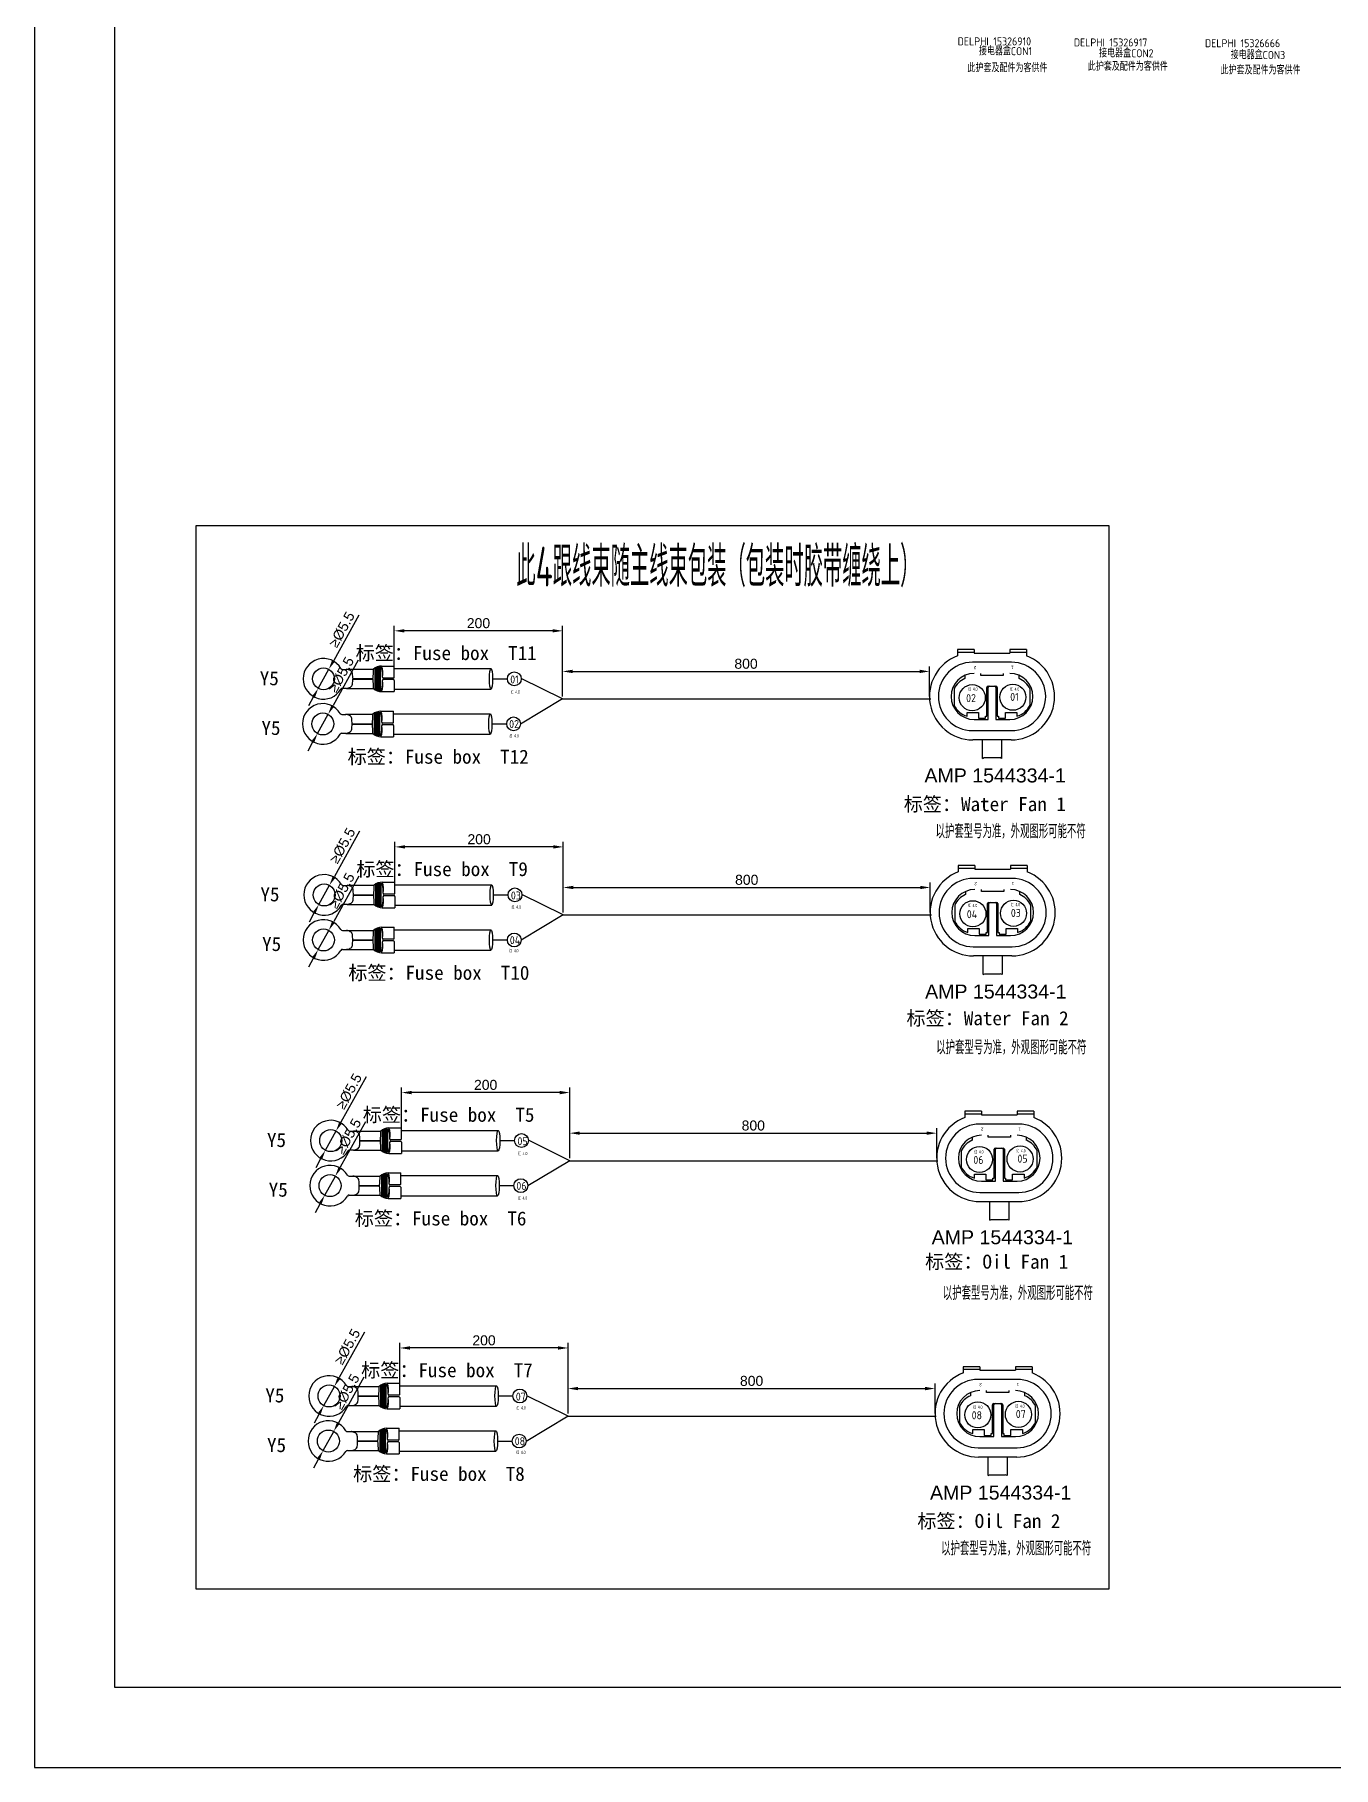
# Model space of a CAD drawing. Header units: millimetres. Extents: x 62 to 1873, y 998 to 1938.
# Drawn here: x 61.6 to 386.3, y 997.7 to 1430.7 of the extents above; entities that cross this region are included whole.
import ezdxf

# ---------------------------------------------------------------- set-up
doc = ezdxf.new("R2010")
doc.units = ezdxf.units.MM
doc.layers.add('AM60', color=3, linetype='Continuous', lineweight=25)
doc.layers.add('护套层', color=3, linetype='Continuous', lineweight=0)
doc.layers.add('标题栏', color=7, linetype='Continuous')
doc.layers.add('线色线径', color=1, linetype='Continuous')
doc.styles.get("Standard").update_dxf_attribs({"font": 'arial.ttf'})
doc.styles.add('技术要求及剖视用', font='gbenor.shx', dxfattribs={"width": 0.7, "bigfont": 'gbcbig.shx'})
doc.dimstyles.new('ISO-25', dxfattribs={"dimtxt": 2.5, "dimasz": 2.5, "dimexe": 1.25, "dimexo": 0.625, "dimtad": 1, "dimtxsty": 'Standard', "dimcen": 2.5, "dimadec": 0, "dimazin": 0, "dimtfac": 1, "dimtmove": 0, "dimatfit": 3, "dimfxl": 1, "dimarcsym": 0})

# ---------------------------------------------------------------- blocks, each defined once
blk = doc.blocks.new('A$C02baf1ce')
at = {"color": 3}
for centre in [(10.7, 15.17), (20.85, 15.29)]:
    blk.add_circle(centre, 3.26, dxfattribs=at)
at = {"layer": 'AM60', "linetype": 'Continuous'}
for p, q in [((11.17, 27.21), (7.02, 27.21)), ((7.02, 27.21), (7.02, 25.63)), ((11.17, 26.49), (7.02, 26.49)), ((11.17, 27.21), (11.17, 26.33)), ((11.17, 26.33), (20.11, 26.33)), ((24.26, 27.21), (20.11, 27.21)), ((20.11, 27.21), (20.11, 26.33)), ((24.26, 26.49), (20.11, 26.49)), ((24.26, 27.21), (24.26, 25.63)), ((20.51, 24.02), (10.77, 24.02)), ((6.15, 17.34), (6.15, 13.34)), ((8.86, 20.73), (8.86, 19.95)), ((12.85, 20.75), (12.85, 21.22)), ((18.44, 20.75), (12.85, 20.75)), ((14.37, 10.53), (14.37, 17.71)), ((14.68, 18.03), (16.6, 18.03)), ((14.68, 9.73), (14.68, 17.71)), ((16.6, 17.71), (16.6, 9.73)), ((16.92, 17.71), (16.92, 10.53)), ((18.44, 21.22), (18.44, 20.75)), ((22.43, 19.95), (22.43, 20.73)), ((25.14, 13.34), (25.14, 17.34)), ((9.42, 11.49), (12.29, 11.49)), ((9.42, 10.53), (9.42, 11.49)), ((11.17, 9.73), (14.68, 9.73)), ((12.29, 11.49), (12.29, 10.05)), ((12.29, 10.05), (14.05, 10.05)), ((14.05, 10.05), (14.05, 10.53)), ((14.05, 10.53), (14.37, 10.53)), ((16.6, 9.73), (20.11, 9.73)), ((16.92, 10.53), (17.24, 10.53)), ((17.24, 10.53), (17.24, 10.05)), ((17.24, 10.05), (18.99, 10.05)), ((18.99, 10.05), (18.99, 11.49)), ((18.99, 11.49), (21.87, 11.49)), ((21.87, 11.49), (21.87, 10.53)), ((10.77, 6.94), (20.51, 6.94)), ((20.43, 4.62), (10.85, 4.62)), ((13.25, 0), (13.25, 4.62)), ((18.04, 4.62), (18.04, 0)), ((13.25, 0), (13.64, 0.19)), ((13.64, 0.19), (17.59, 0.19)), ((18.04, 0), (17.59, 0.19))]:
    blk.add_line(p, q, dxfattribs=at)
for centre, radius, start, end in [((10.85, 15.48), 10.85, 110.6673, 270), ((10.77, 15.48), 8.54, 90, 270), ((20.43, 15.48), 10.85, 270, 69.3327), ((20.51, 15.48), 8.54, 270, 90), ((11.17, 15.48), 5.75, 90, 270), ((10.85, 15.16), 5.19, 112.6199, 155.1884), ((14.68, 17.71), 0.319, 90, 180), ((15, 17.71), 0.319, 90, 180), ((16.28, 17.71), 0.319, 0, 90), ((16.6, 17.71), 0.319, 0, 90), ((20.11, 15.48), 5.75, 270, 90), ((20.43, 15.16), 5.19, 24.8116, 67.3801), ((10.85, 15.51), 5.19, 204.8116, 253.9234), ((20.43, 15.51), 5.19, 286.0766, 335.1884)]:
    blk.add_arc(centre, radius, start, end, dxfattribs=at)
at = {"layer": 'AM60', "color": 1, "lineweight": 5}
for s, p in [('2', (11.68, 23.1)), ('1', (21.03, 23.14))]:
    blk.add_text(s, height=0.798, rotation=180, dxfattribs=at).set_placement(p)
blk = doc.blocks.new('*D38')
at = {"color": 0, "lineweight": -2, "transparency": 16777216}
for p, q in [((-44.33, 96.49), (-46.52, 97.7)), ((-42.14, 95.27), (-37.33, 92.61)), ((-23.81, 85.1), (-35.15, 91.39))]:
    blk.add_line(p, q, dxfattribs=at)
at = {"color": 0, "transparency": 16777216}
for points in [[(-44.13, 96.85), (-44.53, 96.12), (-42.14, 95.27)], [(-34.94, 91.76), (-35.35, 91.03), (-37.33, 92.61)]]:
    blk.add_solid(points, dxfattribs=at)
at = {"layer": 'Defpoints', "color": 0, "transparency": 16777216}
for p in [(-42.14, 95.27), (-37.33, 92.61)]:
    blk.add_point(p, dxfattribs=at)
at = {"color": 0, "transparency": 16777216, "insert": (-27.43, 89.37), "char_height": 2.5, "attachment_point": 5, "rotation": 330.9889}
blk.add_mtext('≥%%C5.5', dxfattribs=at)
blk = doc.blocks.new('*D89')
at = {"color": 0, "lineweight": -2, "transparency": 16777216}
for p, q in [((151.53, 1272.9), (151.53, 1282.97)), ((193.6, 1265.33), (193.6, 1282.97)), ((191.1, 1281.72), (154.03, 1281.72))]:
    blk.add_line(p, q, dxfattribs=at)
at = {"color": 0, "transparency": 16777216}
for points in [[(154.03, 1282.14), (154.03, 1281.31), (151.53, 1281.72)], [(191.1, 1282.14), (191.1, 1281.31), (193.6, 1281.72)]]:
    blk.add_solid(points, dxfattribs=at)
at = {"layer": 'Defpoints', "color": 0, "transparency": 16777216}
for p in [(151.53, 1281.72), (151.53, 1272.27), (193.6, 1264.7)]:
    blk.add_point(p, dxfattribs=at)
at = {"color": 0, "transparency": 16777216, "insert": (172.57, 1283.62), "char_height": 2.5, "attachment_point": 5}
blk.add_mtext('200', dxfattribs=at)
blk = doc.blocks.new('*D90')
at = {"color": 0, "lineweight": -2, "transparency": 16777216}
for p, q in [((193.6, 1265.33), (193.6, 1272.83)), ((196.1, 1271.58), (282.83, 1271.58)), ((285.33, 1265.33), (285.33, 1272.83))]:
    blk.add_line(p, q, dxfattribs=at)
at = {"color": 0, "transparency": 16777216}
for points in [[(196.1, 1272), (196.1, 1271.16), (193.6, 1271.58)], [(282.83, 1272), (282.83, 1271.16), (285.33, 1271.58)]]:
    blk.add_solid(points, dxfattribs=at)
at = {"layer": 'Defpoints', "color": 0, "transparency": 16777216}
for p in [(285.33, 1271.58), (193.6, 1264.7), (285.33, 1264.7)]:
    blk.add_point(p, dxfattribs=at)
at = {"color": 3, "transparency": 16777216, "insert": (239.46, 1273.48), "char_height": 2.5, "attachment_point": 5}
blk.add_mtext('800', dxfattribs=at)
blk = doc.blocks.new('*D91')
at = {"color": 0, "lineweight": -2, "transparency": 16777216}
for p, q in [((151.7, 1218.89), (151.7, 1228.97)), ((191.26, 1227.72), (154.2, 1227.72)), ((193.76, 1211.32), (193.76, 1228.97))]:
    blk.add_line(p, q, dxfattribs=at)
at = {"color": 0, "transparency": 16777216}
for points in [[(154.2, 1228.14), (154.2, 1227.3), (151.7, 1227.72)], [(191.26, 1228.14), (191.26, 1227.3), (193.76, 1227.72)]]:
    blk.add_solid(points, dxfattribs=at)
at = {"layer": 'Defpoints', "color": 0, "transparency": 16777216}
for p in [(151.7, 1227.72), (151.7, 1218.27), (193.76, 1210.7)]:
    blk.add_point(p, dxfattribs=at)
at = {"color": 0, "transparency": 16777216, "insert": (172.73, 1229.62), "char_height": 2.5, "attachment_point": 5}
blk.add_mtext('200', dxfattribs=at)
blk = doc.blocks.new('*D92')
at = {"color": 0, "lineweight": -2, "transparency": 16777216}
for p, q in [((193.76, 1211.32), (193.76, 1218.83)), ((196.26, 1217.58), (282.99, 1217.58)), ((285.49, 1211.32), (285.49, 1218.83))]:
    blk.add_line(p, q, dxfattribs=at)
at = {"color": 0, "transparency": 16777216}
for points in [[(196.26, 1217.99), (196.26, 1217.16), (193.76, 1217.58)], [(282.99, 1217.99), (282.99, 1217.16), (285.49, 1217.58)]]:
    blk.add_solid(points, dxfattribs=at)
at = {"layer": 'Defpoints', "color": 0, "transparency": 16777216}
for p in [(285.49, 1217.58), (193.76, 1210.7), (285.49, 1210.7)]:
    blk.add_point(p, dxfattribs=at)
at = {"color": 3, "transparency": 16777216, "insert": (239.63, 1219.48), "char_height": 2.5, "attachment_point": 5}
blk.add_mtext('800', dxfattribs=at)
blk = doc.blocks.new('*D93')
at = {"color": 0, "lineweight": -2, "transparency": 16777216}
for p, q in [((153.34, 1157.49), (153.34, 1167.57)), ((192.9, 1166.32), (155.84, 1166.32)), ((195.4, 1149.92), (195.4, 1167.57))]:
    blk.add_line(p, q, dxfattribs=at)
at = {"color": 0, "transparency": 16777216}
for points in [[(155.84, 1166.73), (155.84, 1165.9), (153.34, 1166.32)], [(192.9, 1166.73), (192.9, 1165.9), (195.4, 1166.32)]]:
    blk.add_solid(points, dxfattribs=at)
at = {"layer": 'Defpoints', "color": 0, "transparency": 16777216}
for p in [(153.34, 1166.32), (153.34, 1156.87), (195.4, 1149.3)]:
    blk.add_point(p, dxfattribs=at)
at = {"color": 0, "transparency": 16777216, "insert": (174.37, 1168.22), "char_height": 2.5, "attachment_point": 5}
blk.add_mtext('200', dxfattribs=at)
blk = doc.blocks.new('*D94')
at = {"color": 0, "lineweight": -2, "transparency": 16777216}
for p, q in [((195.4, 1149.92), (195.4, 1157.42)), ((287.13, 1149.92), (287.13, 1157.42)), ((197.9, 1156.17), (284.63, 1156.17))]:
    blk.add_line(p, q, dxfattribs=at)
at = {"color": 0, "transparency": 16777216}
for points in [[(197.9, 1156.59), (197.9, 1155.76), (195.4, 1156.17)], [(284.63, 1156.59), (284.63, 1155.76), (287.13, 1156.17)]]:
    blk.add_solid(points, dxfattribs=at)
at = {"layer": 'Defpoints', "color": 0, "transparency": 16777216}
for p in [(287.13, 1156.17), (195.4, 1149.3), (287.13, 1149.3)]:
    blk.add_point(p, dxfattribs=at)
at = {"color": 3, "transparency": 16777216, "insert": (241.27, 1158.07), "char_height": 2.5, "attachment_point": 5}
blk.add_mtext('800', dxfattribs=at)
blk = doc.blocks.new('*D95')
at = {"color": 0, "lineweight": -2, "transparency": 16777216}
for p, q in [((152.92, 1093.66), (152.92, 1103.73)), ((192.49, 1102.48), (155.42, 1102.48)), ((194.99, 1086.09), (194.99, 1103.73))]:
    blk.add_line(p, q, dxfattribs=at)
at = {"color": 0, "transparency": 16777216}
for points in [[(155.42, 1102.9), (155.42, 1102.07), (152.92, 1102.48)], [(192.49, 1102.9), (192.49, 1102.07), (194.99, 1102.48)]]:
    blk.add_solid(points, dxfattribs=at)
at = {"layer": 'Defpoints', "color": 0, "transparency": 16777216}
for p in [(152.92, 1102.48), (152.92, 1093.03), (194.99, 1085.46)]:
    blk.add_point(p, dxfattribs=at)
at = {"color": 0, "transparency": 16777216, "insert": (173.96, 1104.38), "char_height": 2.5, "attachment_point": 5}
blk.add_mtext('200', dxfattribs=at)
blk = doc.blocks.new('*D96')
at = {"color": 0, "lineweight": -2, "transparency": 16777216}
for p, q in [((194.99, 1086.09), (194.99, 1093.59)), ((197.49, 1092.34), (284.22, 1092.34)), ((286.72, 1086.09), (286.72, 1093.59))]:
    blk.add_line(p, q, dxfattribs=at)
at = {"color": 0, "transparency": 16777216}
for points in [[(197.49, 1092.76), (197.49, 1091.92), (194.99, 1092.34)], [(284.22, 1092.76), (284.22, 1091.92), (286.72, 1092.34)]]:
    blk.add_solid(points, dxfattribs=at)
at = {"layer": 'Defpoints', "color": 0, "transparency": 16777216}
for p in [(286.72, 1092.34), (194.99, 1085.46), (286.72, 1085.46)]:
    blk.add_point(p, dxfattribs=at)
at = {"color": 3, "transparency": 16777216, "insert": (240.85, 1094.24), "char_height": 2.5, "attachment_point": 5}
blk.add_mtext('800', dxfattribs=at)
blk = doc.blocks.new('A$Ca6ca7e8a')
at = {"layer": '标题栏'}
for p, q in [((0, 940.14), (0, 0)), ((20, 920.14), (20, 20)), ((20, 20), (1791.69, 20)), ((0, 0), (1811.69, 0))]:
    blk.add_line(p, q, dxfattribs=at)
blk = doc.blocks.new('A$C0d177287')
at = {"color": 3}
for p, q in [((4.381, 36.545), (4.381, 29.785)), ((4.426, 37.492), (4.426, 36.613)), ((6.728, 34.985), (6.728, 29.882)), ((6.825, 34.985), (6.825, 29.882)), ((9.126, 37.492), (9.126, 36.613)), ((9.171, 36.545), (9.171, 29.785)), ((3.576, 27.746), (3.576, 24.584)), ((4.226, 29.532), (4.226, 27.72)), ((4.226, 27.72), (4.226, 29.532)), ((4.226, 28.02), (9.326, 28.02)), ((4.526, 28.02), (4.526, 29.532)), ((4.826, 28.02), (4.826, 29.532)), ((5.126, 28.02), (5.126, 29.532)), ((5.426, 28.02), (5.426, 29.532)), ((5.726, 28.02), (5.726, 29.532)), ((6.026, 28.02), (6.026, 29.532)), ((6.326, 28.02), (6.326, 29.532)), ((6.576, 24.784), (6.576, 27.347)), ((6.626, 28.02), (6.626, 29.532)), ((6.926, 28.02), (6.926, 29.532)), ((6.976, 24.784), (6.976, 27.347)), ((7.226, 28.02), (7.226, 29.532)), ((7.526, 28.02), (7.526, 29.532)), ((7.826, 28.02), (7.826, 29.532)), ((8.126, 28.02), (8.126, 29.532)), ((8.426, 28.02), (8.426, 29.532)), ((8.726, 28.02), (8.726, 29.532)), ((9.026, 28.02), (9.026, 29.532)), ((9.326, 29.532), (9.326, 27.72)), ((9.326, 28.066), (9.326, 29.532)), ((9.976, 27.746), (9.976, 24.584)), ((6.376, 24.584), (3.576, 24.584)), ((4.226, 24.584), (4.226, 0.408)), ((7.176, 24.584), (9.976, 24.584)), ((9.326, 24.584), (9.326, 0.408))]:
    blk.add_line(p, q, dxfattribs=at)
blk.add_circle((6.778, 42.282), 2.75, dxfattribs=at)
for centre, radius, start, end in [((6.778, 42.282), 5.075, 300.72955, 239.24052), ((3.926, 37.492), 0.5, 0, 59.24052), ((4.401, 36.545), 0.02, 124.84777, 191.38984), ((8.379, 37.346), 4.078, 191.38984, 205.75525), ((4.337, 36.638), 0.0928, 304.84777, 344.84398), ((5.586, 36.051), 1, 208.46412, 261.38748), ((6.52, 42.223), 7.243, 261.38748, 271.64225), ((7.032, 42.223), 7.243, 268.35775, 278.61252), ((7.967, 36.051), 1, 278.61252, 331.53588), ((5.174, 37.346), 4.078, 334.24475, 348.61016), ((9.626, 37.49), 0.5, 120.72955, 180), ((9.216, 36.638), 0.0928, 195.15602, 235.15223), ((9.151, 36.545), 0.02, 348.61016, 55.15223), ((6.802, 27.651), 3.228, 138.60714, 178.32291), ((5.32, 32.177), 4.762, 248.52034, 282.29112), ((6.729, 28.177), 2.846, 145.61693, 179.58239), ((4.384, 28.195), 0.5, 179.58239, 252.33698), ((5.666, 32.223), 4.728, 252.33698, 278.28445), ((4.752, 49.404), 19.623, 268.91699, 275.77899), ((6.376, 27.329), 0.2, 0, 102.29112), ((6.376, 27.347), 0.2, 0, 98.28445), ((8.801, 49.404), 19.623, 264.22101, 271.08301), ((7.176, 27.347), 0.2, 81.71555, 180), ((7.176, 27.329), 0.2, 77.70888, 180), ((7.886, 32.223), 4.728, 261.71555, 287.66302), ((8.233, 32.177), 4.762, 257.70888, 291.47966), ((6.75, 27.651), 3.228, 1.67709, 41.39286), ((6.823, 28.177), 2.846, 0.41761, 34.38307), ((9.169, 28.195), 0.5, 287.66302, 0.41761), ((6.376, 24.784), 0.2, 270, 0), ((7.176, 24.784), 0.2, 180, 270)]:
    blk.add_arc(centre, radius, start, end, dxfattribs=at)
blk.add_ellipse((6.776, 0.408), major_axis=(-2.55, 0), ratio=0.1601004, dxfattribs=at)
dim = blk.add_diameter_dim_2p(p1=(4.373, 43.616), p2=(9.183, 40.949), text='≥%%C5.5', dimstyle='ISO-25', dxfattribs=at)
dim.commit()
dim.dimension.update_dxf_attribs({"geometry": '*D38', "text_midpoint": (19.088, 37.71), "insert": (46.516, -51.657)})

msp = doc.modelspace()

# ---------------------------------------------------------------- linework, layer by layer
for p, q in [((176.118, 1269.722), (179.797, 1269.722)), ((193.597, 1264.702), (183.258, 1269.797)), ((193.597, 1264.702), (183.087, 1258.38)), ((193.597, 1264.702), (285.618, 1264.702)), ((175.947, 1258.457), (179.626, 1258.457)), ((176.282, 1215.72), (179.962, 1215.72)), ((193.762, 1210.699), (183.422, 1215.795)), ((193.762, 1210.699), (183.251, 1204.378)), ((193.762, 1210.699), (285.782, 1210.699)), ((176.111, 1204.455), (179.79, 1204.455)), ((177.923, 1154.316), (181.603, 1154.316)), ((195.403, 1149.295), (185.063, 1154.391)), ((195.403, 1149.295), (184.892, 1142.974)), ((195.403, 1149.295), (287.423, 1149.295)), ((177.752, 1143.051), (181.432, 1143.051)), ((177.508, 1090.484), (181.188, 1090.484)), ((194.988, 1085.463), (184.648, 1090.559)), ((194.988, 1085.463), (184.477, 1079.142)), ((194.988, 1085.463), (287.008, 1085.463)), ((177.337, 1079.219), (181.016, 1079.219))]:
    msp.add_line(p, q)
msp.add_lwpolyline([(102.041, 1308.04), (330.151, 1308.04), (330.151, 1042.159), (102.041, 1042.159)], close=True)
at = {"color": 3}
for centre in [(181.528, 1269.722), (181.357, 1258.457), (181.693, 1215.72), (181.522, 1204.455), (183.334, 1154.316), (183.163, 1143.051), (182.919, 1090.484), (182.747, 1079.219)]:
    msp.add_circle(centre, 1.731, dxfattribs=at)

# ---------------------------------------------------------------- block references
for name, p in [('A$Ca6ca7e8a', (61.627, 997.667)), ('A$C02baf1ce', (285.308, 1249.836)), ('A$C02baf1ce', (285.473, 1195.833)), ('A$C02baf1ce', (287.114, 1134.429)), ('A$C02baf1ce', (286.698, 1070.597))]:
    msp.add_blockref(name, p)
at = {"rotation": 90}
for p in [(176.118, 1262.946), (175.947, 1251.681), (176.282, 1208.943), (176.111, 1197.678), (177.923, 1147.539), (177.752, 1136.274), (177.508, 1083.707), (177.337, 1072.442)]:
    msp.add_blockref('A$C0d177287', p, dxfattribs=at)

# ---------------------------------------------------------------- texts
at = {"layer": 'AM60', "attachment_point": 1}
for s, width, insert, char_height in [('{\\Fisocp,gbcbig|c134;\\C3;DELPHI 15326910}', 36.31, (292.367, 1430.047), 2), ('{\\Fisocp,gbcbig|c134;\\C3;DELPHI 15326917}', 36.31, (321.401, 1429.771), 2), ('{\\Fisocp,gbcbig|c134;\\C3;DELPHI 15326666}', 36.31, (354.188, 1429.586), 2), ('{\\Fisocp,gbcbig|c134;\\C3;接电器盒CON1}', 36.31, (297.66, 1427.594), 2), ('{\\Fisocp,gbcbig|c134;\\C3;接电器盒CON2}', 36.31, (327.715, 1427.064), 2), ('{\\Fisocp,gbcbig|c134;\\C3;接电器盒CON3}', 36.31, (360.595, 1426.631), 2), ('{\\Fisocp,gbcbig|c134;\\C3;此护套及配件为客供件}', 36.31, (294.809, 1423.379), 2), ('{\\Fisocp,gbcbig|c134;\\C3;此护套及配件为客供件}', 36.31, (324.89, 1423.74), 2), ('{\\Fisocp,gbcbig|c134;\\C3;此护套及配件为客供件}', 36.31, (358.064, 1422.817), 2), ('{\\fSimSun|b0|i0|c134|p2;\\C3;标签：Fuse box  T11}', 50.04824, (141.865, 1277.918), 3.5), ('{\\fSimSun|b0|i0|c134|p2;\\C3;Y5}', 50.04824, (117.9, 1271.616), 3.5), ('{\\Fisocp,gbcbig|c134;\\C3;01}', 36.31, (180.513, 1270.569), 2), ('{\\Fisocp,gbcbig|c134;\\C3;02}', 36.31, (294.472, 1265.896), 2), ('{\\Fisocp,gbcbig|c134;\\C3;01}', 36.31, (305.492, 1266.212), 2), ('{\\fSimSun|b0|i0|c134|p2;\\C3;Y5}', 50.04824, (118.324, 1259.201), 3.5), ('{\\Fisocp,gbcbig|c134;\\C3;02}', 36.31, (180.244, 1259.412), 2), ('{\\fSimSun|b0|i0|c134|p2;\\C3;标签：Fuse box  T12}', 50.04824, (139.863, 1252.011), 3.5), ('{\\C3;AMP 1544334-1}', 36.31, (284.06, 1247.321), 3.5), ('{\\fSimSun|b0|i0|c134|p2;\\C3;标签：Water Fan 1}', 50.04824, (278.883, 1240.152), 3.5), ('{\\fSimSun|b0|i0|c134|p2;\\C3;标签：Fuse box  T9}', 50.04824, (142.029, 1223.916), 3.5), ('{\\fSimSun|b0|i0|c134|p2;\\C3;Y5}', 50.04824, (118.064, 1217.613), 3.5), ('{\\Fisocp,gbcbig|c134;\\C3;03}', 36.31, (180.677, 1216.567), 2), ('{\\Fisocp,gbcbig|c134;\\C3;04}', 36.31, (294.636, 1211.893), 2), ('{\\Fisocp,gbcbig|c134;\\C3;03}', 36.31, (305.656, 1212.21), 2), ('{\\fSimSun|b0|i0|c134|p2;\\C3;Y5}', 50.04824, (118.488, 1205.198), 3.5), ('{\\Fisocp,gbcbig|c134;\\C3;04}', 36.31, (180.408, 1205.41), 2), ('{\\fSimSun|b0|i0|c134|p2;\\C3;标签：Fuse box  T10}', 50.04824, (140.027, 1198.008), 3.5), ('{\\C3;AMP 1544334-1}', 36.31, (284.225, 1193.318), 3.5), ('{\\fSimSun|b0|i0|c134|p2;\\C3;标签：Water Fan 2}', 50.04824, (279.577, 1186.653), 3.5), ('{\\fSimSun|b0|i0|c134|p2;\\C3;标签：Fuse box  T5}', 50.04824, (143.67, 1162.512), 3.5), ('{\\fSimSun|b0|i0|c134|p2;\\C3;Y5}', 50.04824, (119.705, 1156.209), 3.5), ('{\\Fisocp,gbcbig|c134;\\C3;05}', 36.31, (182.319, 1155.163), 2), ('{\\Fisocp,gbcbig|c134;\\C3;06}', 36.31, (296.277, 1150.489), 2), ('{\\Fisocp,gbcbig|c134;\\C3;05}', 36.31, (307.297, 1150.806), 2), ('{\\fSimSun|b0|i0|c134|p2;\\C3;Y5}', 50.04824, (120.129, 1143.794), 3.5), ('{\\Fisocp,gbcbig|c134;\\C3;06}', 36.31, (182.049, 1144.006), 2), ('{\\fSimSun|b0|i0|c134|p2;\\C3;标签：Fuse box  T6}', 50.04824, (141.668, 1136.604), 3.5), ('{\\C3;AMP 1544334-1}', 36.31, (285.866, 1131.914), 3.5), ('{\\fSimSun|b0|i0|c134|p2;\\C3;标签：Oil Fan 1}', 50.04824, (284.236, 1125.802), 3.5), ('{\\fSimSun|b0|i0|c134|p2;\\C3;标签：Fuse box  T7}', 50.04824, (143.255, 1098.68), 3.5), ('{\\fSimSun|b0|i0|c134|p2;\\C3;Y5}', 50.04824, (119.29, 1092.377), 3.5), ('{\\Fisocp,gbcbig|c134;\\C3;07}', 36.31, (181.903, 1091.331), 2), ('{\\Fisocp,gbcbig|c134;\\C3;08}', 36.31, (295.862, 1086.657), 2), ('{\\Fisocp,gbcbig|c134;\\C3;07}', 36.31, (306.882, 1086.974), 2), ('{\\fSimSun|b0|i0|c134|p2;\\C3;Y5}', 50.04824, (119.714, 1079.962), 3.5), ('{\\Fisocp,gbcbig|c134;\\C3;08}', 36.31, (181.634, 1080.174), 2), ('{\\fSimSun|b0|i0|c134|p2;\\C3;标签：Fuse box  T8}', 50.04824, (141.253, 1072.772), 3.5), ('{\\C3;AMP 1544334-1}', 36.31, (285.45, 1068.082), 3.5), ('{\\fSimSun|b0|i0|c134|p2;\\C3;标签：Oil Fan 2}', 50.04824, (282.289, 1060.99), 3.5)]:
    msp.add_mtext_dynamic_manual_height_columns(s, width=width, gutter_width=12.5, heights=[0], dxfattribs=dict(at, insert=insert, char_height=char_height))
at = {"layer": '护套层', "style": '技术要求及剖视用', "width": 0.67, "flags": 9}
for tag, p, height in [('此4跟线束随主线束包装（包装时胶带缠绕上）', (182.034, 1292.769), 10), ('以护套型号为准，外观图形可能不符', (286.848, 1229.876), 3.5), ('以护套型号为准，外观图形可能不符', (287.012, 1175.873), 3.5), ('以护套型号为准，外观图形可能不符', (288.653, 1114.469), 3.5), ('以护套型号为准，外观图形可能不符', (288.238, 1050.637), 3.5)]:
    msp.add_attdef(tag, p, '泽泰软件', height=height, dxfattribs=at)
at = {"layer": '线色线径', "lineweight": 5, "width": 0.6}
for p in [(180.663, 1266.033), (295.018, 1266.786), (305.465, 1266.747), (180.35, 1255.08), (180.858, 1212.295), (294.965, 1212.678), (305.664, 1212.899), (180.265, 1201.397), (296.522, 1151.097), (307.058, 1151.401), (182.489, 1150.677), (182.464, 1139.572), (182.084, 1087.096), (296.258, 1087.305), (306.773, 1087.552), (182.035, 1075.998)]:
    msp.add_text('红  4.0', height=0.8, dxfattribs=at).set_placement(p)

# ---------------------------------------------------------------- dimensions: what is measured, and where the dimension line sits
at = {"color": 1}
for base, p1, p2, picture, middle in [((151.535, 1281.722), (193.597, 1264.702), (151.535, 1272.272), '*D89', (172.566, 1283.623)), ((151.699, 1227.719), (193.762, 1210.699), (151.699, 1218.27), '*D91', (172.73, 1229.621)), ((153.34, 1166.315), (195.403, 1149.295), (153.34, 1156.866), '*D93', (174.371, 1168.217)), ((152.925, 1102.483), (194.988, 1085.463), (152.925, 1093.034), '*D95', (173.956, 1104.385))]:
    dim = msp.add_linear_dim(base=base, p1=p1, p2=p2, text='200', dimstyle='ISO-25', dxfattribs=at)
    dim.commit()
    dim.dimension.update_dxf_attribs({"geometry": picture, "text_midpoint": middle})
for base, p1, p2, picture, middle in [((285.326, 1271.579), (193.597, 1264.702), (285.326, 1264.702), '*D90', (239.462, 1273.481)), ((285.49, 1217.577), (193.762, 1210.699), (285.49, 1210.699), '*D92', (239.626, 1219.478)), ((287.131, 1156.173), (195.403, 1149.295), (287.131, 1149.295), '*D94', (241.267, 1158.074)), ((286.716, 1092.341), (194.988, 1085.463), (286.716, 1085.463), '*D96', (240.852, 1094.242))]:
    dim = msp.add_linear_dim(base=base, p1=p1, p2=p2, text='800', dimstyle='ISO-25', override={"dimclrt": 3}, dxfattribs=at)
    dim.commit()
    dim.dimension.update_dxf_attribs({"geometry": picture, "text_midpoint": middle})

doc.saveas('drawing.dxf')
